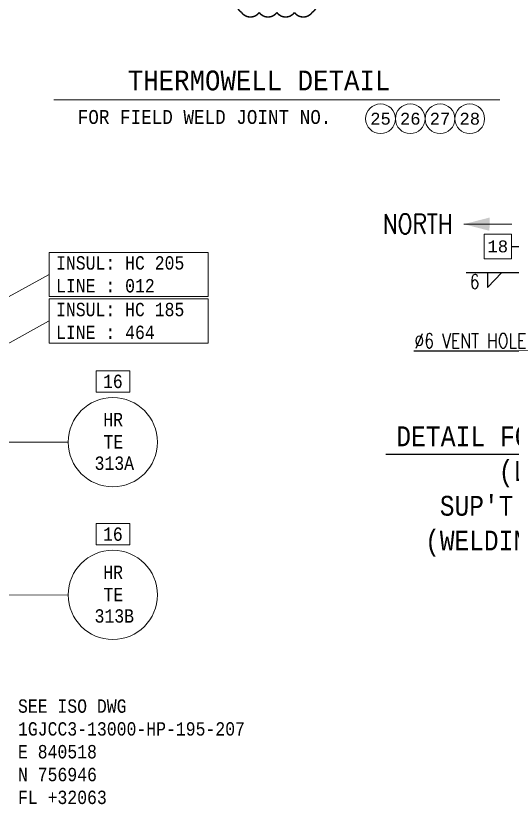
# Model space of a CAD drawing. Extents: x 0 to 841, y 0 to 594.
# Drawn here: x 439.3 to 539.5, y 136 to 295 of the extents above; entities that cross this region are included whole.
import ezdxf
from ezdxf.enums import TextEntityAlignment as Align

# ---------------------------------------------------------------- set-up
doc = ezdxf.new("R2010")
doc.units = 0
doc.header["$LTSCALE"] = 5
doc.header["$MEASUREMENT"] = 0
doc.layers.get('0').update_dxf_attribs({"lineweight": 9})
doc.layers.add('3', color=7, linetype='Continuous', lineweight=9)
doc.layers.add('FAB', color=2, linetype='Continuous')
doc.layers.add('SUPT', color=4, linetype='Continuous')
doc.styles.add('MONOTXT', font='monotxt.shx')
doc.styles.add('ROMANS', font='romans.shx')
doc.styles.get("Standard").update_dxf_attribs({"font": 'txt.shx'})
doc.styles.add('TXT', font='monotxt.shx')

msp = doc.modelspace()

# ---------------------------------------------------------------- linework, layer by layer
at = {"color": 2, "linetype": 'Continuous'}
msp.add_lwpolyline([(533.82, 245.98), (533.82, 250.94), (539.35, 250.94), (539.35, 245.98), (533.82, 245.98)], dxfattribs=at)
at = {"layer": '3', "color": 2, "linetype": 'Continuous', "lineweight": 0}
for points in [[(446.06, 238.36), (478.16, 238.36), (478.16, 247.26), (446.06, 247.26), (446.06, 238.36)], [(446.06, 228.96), (478.16, 228.96), (478.16, 237.86), (446.06, 237.86), (446.06, 228.96)], [(455.53, 219.09), (462.33, 219.09), (462.33, 223.39), (455.53, 223.39), (455.53, 219.09)], [(455.53, 188.29), (462.33, 188.29), (462.33, 192.59), (455.53, 192.59), (455.53, 188.29)]]:
    msp.add_lwpolyline(points, dxfattribs=at)
for centre in [(458.93, 208.99), (458.93, 178.19)]:
    msp.add_circle(centre, 9, dxfattribs=at)
at = {"layer": 'FAB', "lineweight": 0}
for p, q in [((447, 278.01), (537, 278.01)), ((436.5, 237.52), (446.06, 242.81)), ((436.41, 228.1), (445.98, 233.39))]:
    msp.add_line(p, q, dxfattribs=at)
at = {"layer": 'FAB', "linetype": 'Continuous', "lineweight": 0}
for p, q in [((427.93, 208.95), (449.93, 208.99)), ((427.93, 178.15), (449.93, 178.19))]:
    msp.add_line(p, q, dxfattribs=at)
at = {"layer": 'FAB', "color": 6, "lineweight": 0, "flags": 128}
msp.add_lwpolyline([(499.13, 300.03, 0, 0, 0.520567), (499.13, 300.03, 0, 0, 0.520567), (499.13, 300.03, 0.3, 0.3, 0.520567), (495.57, 300.03, 0.3, 0.3, 0.520567), (492.01, 300.03, 0.3, 0.3, 0.520567), (488.45, 300.03, 0.3, 0.3, 0.520567), (484.89, 300.03, 0.3, 0.3, 0.520567), (484.89, 300.03, 0.3, 0.3, 0.520567), (484.89, 295.63, 0.3, 0.3, 0.520567), (484.89, 295.63, 0.3, 0.3, 0.520567), (488.45, 295.63, 0.3, 0.3, 0.520567), (492.01, 295.63, 0.3, 0.3, 0.520567), (495.57, 295.63, 0.3, 0.3, 0.520567), (499.13, 295.63, 0.3, 0.3, 0.520567), (499.13, 295.63, 0.3, 0.3, 0.520567), (499.13, 300.03, 0.3, 0.3, 0.520567)], format="xyseb", dxfattribs=at)
at = {"layer": 'FAB', "color": 2, "linetype": 'Continuous', "lineweight": 0}
for centre in [(512.93, 274.2), (518.93, 274.2), (524.93, 274.2), (530.93, 274.2)]:
    msp.add_circle(centre, 3, dxfattribs=at)
at = {"layer": 'SUPT', "color": 2, "lineweight": 0}
msp.add_line((539.45, 252.93), (529.72, 252.94), dxfattribs=at)
at = {"layer": 'SUPT', "color": 2}
for p, q in [((539.35, 248.46), (543.98, 248.46)), ((530.19, 243.18), (540.86, 243.18)), ((534.52, 240.2), (537.4, 243.18)), ((534.52, 243.18), (534.52, 240.2)), ((519.66, 227.38), (548.93, 227.38)), ((609.12, 206.49), (514.01, 206.49))]:
    msp.add_line(p, q, dxfattribs=at)
at = {"layer": 'SUPT', "color": 2, "lineweight": 0}
msp.add_solid([(534.92, 254.27), (534.91, 251.6), (529.72, 252.94)], dxfattribs=at)

# ---------------------------------------------------------------- texts
at = {"layer": '3', "color": 2, "linetype": 'Continuous', "lineweight": 0, "style": 'TXT', "width": 0.851861}
for s, p in [('INSUL: HC 205', (447.47, 243.78)), ('LINE : 012', (447.47, 239.18)), ('INSUL: HC 185', (447.47, 234.38)), ('LINE : 464', (447.47, 229.78)), ('16', (456.94, 219.9)), ('HR', (457, 212.19)), ('TE', (457.04, 207.7)), ('313A', (455.24, 203.4)), ('16', (456.94, 189.1)), ('HR', (457, 181.39)), ('TE', (457.04, 176.9)), ('313B', (455.24, 172.6)), ('SEE ISO DWG', (439.79, 154.43)), ('1GJCC3-13000-HP-195-207', (439.79, 149.83)), ('E 840518', (439.79, 145.23)), ('N 756946', (439.79, 140.63)), ('FL +32063', (439.79, 136.03))]:
    msp.add_text(s, height=2.7, dxfattribs=at).set_placement(p)
at = {"layer": 'FAB', "linetype": 'Continuous', "style": 'MONOTXT'}
for s, height, width, p in [('THERMOWELL DETAIL', 4, 0.9, (461.94, 279.92)), ('FOR FIELD WELD JOINT NO.', 2.8, 0.88, (451.84, 273.15))]:
    msp.add_text(s, height=height, dxfattribs=dict(at, width=width)).set_placement(p)
at = {"layer": 'FAB', "color": 2, "linetype": 'Continuous', "lineweight": 0, "style": 'MONOTXT'}
for s, p in [('25', (512.93, 274.2)), ('26', (518.93, 274.2)), ('27', (524.93, 274.2)), ('28', (530.93, 274.2))]:
    msp.add_text(s, height=2.4, dxfattribs=at).set_placement(p, align=Align.MIDDLE_CENTER)
at = {"layer": 'SUPT', "color": 2, "linetype": 'Continuous', "width": 0.8}
msp.add_text('NORTH', height=4, dxfattribs=at).set_placement((513.36, 250.98))
at = {"layer": 'SUPT', "color": 2, "linetype": 'Continuous', "lineweight": 0, "style": 'TXT'}
msp.add_text('18', height=2.4, dxfattribs=at).set_placement((536.58, 248.46), align=Align.MIDDLE_CENTER)
at = {"layer": 'SUPT', "color": 2, "style": 'ROMANS', "width": 0.8}
for s, height, p in [('6', 2.9, (530.93, 239.92)), ('%%C6 VENT HOLE', 2.903, (519.75, 227.97))]:
    msp.add_text(s, height=height, dxfattribs=at).set_placement(p)
at = {"layer": 'SUPT', "color": 2, "linetype": 'Continuous', "style": 'TXT', "width": 0.857143}
msp.add_text("DETAIL FOR DUMMY PIPE SUP'T", height=4.032, dxfattribs=at).set_placement((516.1, 208.16))
for s, p in [('(LOOKING EAST)', (557.53, 203.16)), ("SUP'T NO. :H-012-G-002", (557.53, 196.16)), ('(WELDING JOINT NO   ~  )', (557.53, 189.16))]:
    msp.add_text(s, height=4, dxfattribs=at).set_placement(p, align=Align.MIDDLE_CENTER)

doc.saveas('drawing.dxf')
